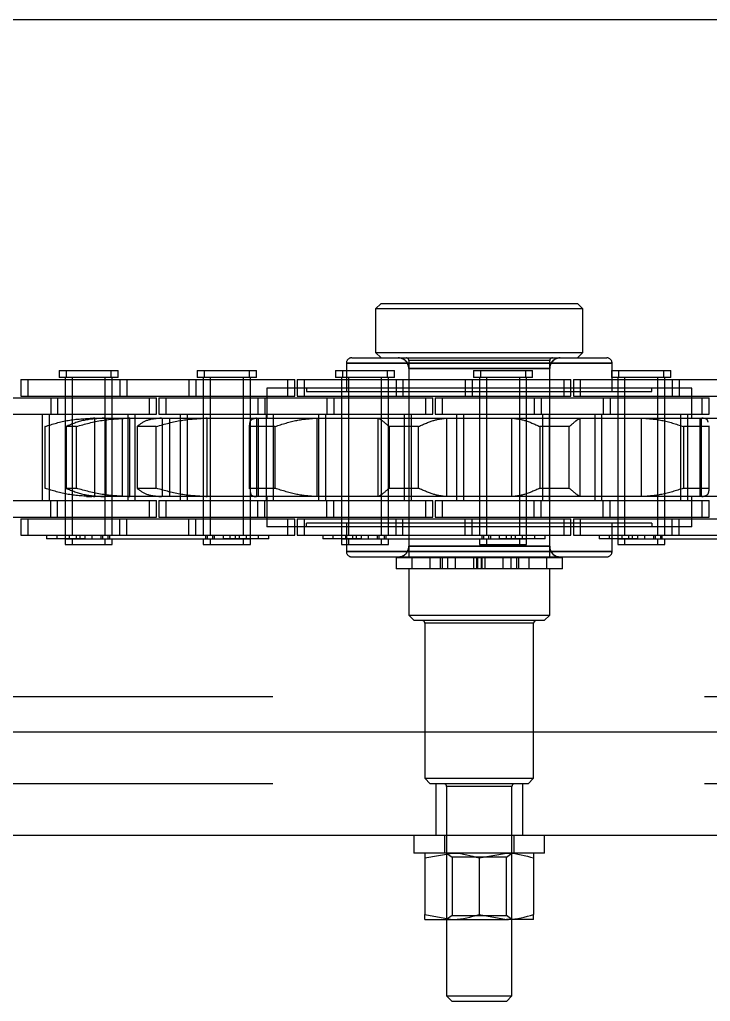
# Model space of a CAD drawing. Header units: metres. Extents: x 0 to 21025, y 0 to 14850.
# Drawn here: x 5274.1 to 5337.6, y 9031.4 to 9121.6 of the extents above; entities that cross this region are included whole.
import ezdxf

# ---------------------------------------------------------------- set-up
doc = ezdxf.new("R2010")
doc.units = ezdxf.units.M
doc.header["$LTSCALE"] = 25
doc.linetypes.add('HIDDEN2', pattern=[4.7625, 3.175, -1.5875])
doc.layers.add('SL4', color=4, linetype='Continuous')
doc.layers.add('ST1', color=7, linetype='HIDDEN2')

msp = doc.modelspace()

# ---------------------------------------------------------------- linework, layer by layer
at = {"layer": 'SL4'}
for p, q in [((4210.539, 9121.619), (5535.514, 9121.619)), ((4210.539, 9056.144), (5535.514, 9056.144)), ((5535.514, 9046.619), (4210.539, 9046.619)), ((5310.357, 9046.619), (5310.357, 9045.019)), ((5322.357, 9045.019), (5322.357, 9046.619)), ((5322.357, 9045.019), (5310.357, 9045.019)), ((5311.357, 9044.572), (5313.857, 9045.019)), ((5311.357, 9044.572), (5311.357, 9039.365)), ((5316.357, 9044.572), (5318.857, 9045.019)), ((5316.357, 9044.572), (5316.357, 9039.365)), ((5321.357, 9044.572), (5321.357, 9039.365)), ((5311.357, 9039.365), (5313.857, 9038.919)), ((5311.357, 9038.919), (5313.857, 9038.919)), ((5313.357, 9038.919), (5313.357, 9031.884)), ((5313.857, 9038.919), (5318.857, 9038.919)), ((5316.357, 9039.365), (5318.857, 9038.919)), ((5321.357, 9038.919), (5318.857, 9038.919)), ((5319.357, 9031.884), (5319.357, 9038.919)), ((5313.357, 9031.884), (5313.857, 9031.384)), ((5313.357, 9031.884), (5319.357, 9031.884)), ((5318.857, 9031.384), (5319.357, 9031.884)), ((5318.857, 9031.384), (5313.857, 9031.384))]:
    msp.add_line(p, q, dxfattribs=at)
for points, knots in [([(5311.357, 9045.019), (5311.357, 9045.012), (5311.357, 9044.987), (5311.357, 9044.747), (5311.357, 9044.572)], [0, 0, 0, 0, 0.268634, 1, 1, 1, 1]), ([(5313.857, 9045.019), (5313.916, 9045.018), (5314.76, 9045.012), (5315.587, 9044.784), (5316.357, 9044.572)], [0, 0, 0, 0, 0.070201, 1, 1, 1, 1]), ([(5318.857, 9045.019), (5318.916, 9045.018), (5319.76, 9045.012), (5320.587, 9044.784), (5321.357, 9044.572)], [0, 0, 0, 0, 0.0702006, 1, 1, 1, 1]), ([(5321.357, 9045.019), (5321.357, 9045.012), (5321.357, 9044.987), (5321.357, 9044.747), (5321.357, 9044.572)], [0, 0, 0, 0, 0.2686336, 1, 1, 1, 1]), ([(5311.357, 9038.919), (5311.357, 9038.925), (5311.357, 9038.95), (5311.357, 9039.19), (5311.357, 9039.365)], [0, 0, 0, 0, 0.2686336, 1, 1, 1, 1]), ([(5313.857, 9038.919), (5313.916, 9038.919), (5314.76, 9038.925), (5315.587, 9039.153), (5316.357, 9039.365)], [0, 0, 0, 0, 0.070201, 1, 1, 1, 1]), ([(5318.857, 9038.919), (5318.916, 9038.919), (5319.76, 9038.925), (5320.587, 9039.153), (5321.357, 9039.365)], [0, 0, 0, 0, 0.070201, 1, 1, 1, 1]), ([(5321.357, 9038.919), (5321.357, 9038.925), (5321.357, 9038.95), (5321.357, 9039.19), (5321.357, 9039.365)], [0, 0, 0, 0, 0.268634, 1, 1, 1, 1])]:
    msp.add_open_spline(points, degree=3, knots=knots, dxfattribs=at)
at = {"layer": 'ST1'}
for p, q in [((5307.332, 9095.529), (5306.832, 9095.029)), ((5325.882, 9095.029), (5306.832, 9095.029)), ((5306.832, 9095.029), (5306.832, 9091.029)), ((5307.332, 9095.529), (5325.382, 9095.529)), ((5325.882, 9095.029), (5325.382, 9095.529)), ((5325.882, 9091.029), (5325.882, 9095.029)), ((5304.63, 9090.529), (5328.083, 9090.529)), ((5306.832, 9091.029), (5325.882, 9091.029)), ((5306.832, 9091.029), (5307.332, 9090.529)), ((5322.832, 9090.279), (5309.882, 9090.279)), ((5309.882, 9090.279), (5309.882, 9072.239)), ((5322.832, 9072.239), (5322.832, 9090.279)), ((5325.382, 9090.529), (5325.882, 9091.029)), ((5277.73, 9089.384), (5282.527, 9089.384)), ((5277.73, 9089.384), (5277.73, 9088.725)), ((5278.369, 9089.384), (5278.369, 9088.725)), ((5282.527, 9089.384), (5283.166, 9089.384)), ((5282.527, 9088.725), (5282.527, 9089.384)), ((5283.166, 9088.725), (5283.166, 9089.384)), ((5290.43, 9089.384), (5295.227, 9089.384)), ((5290.43, 9089.384), (5290.43, 9088.725)), ((5291.069, 9089.384), (5291.069, 9088.725)), ((5295.227, 9089.384), (5295.866, 9089.384)), ((5295.227, 9088.725), (5295.227, 9089.384)), ((5295.866, 9088.725), (5295.866, 9089.384)), ((5303.13, 9089.384), (5307.927, 9089.384)), ((5303.13, 9089.384), (5303.13, 9088.725)), ((5303.769, 9089.384), (5303.769, 9088.725)), ((5304.142, 9090.04), (5304.142, 9087.44)), ((5304.142, 9090.04), (5328.572, 9090.04)), ((5328.572, 9090.04), (5304.142, 9090.04)), ((5307.927, 9089.384), (5308.566, 9089.384)), ((5307.927, 9088.725), (5307.927, 9089.384)), ((5308.566, 9088.725), (5308.566, 9089.384)), ((5309.882, 9089.551), (5309.882, 9073.216)), ((5322.807, 9089.551), (5309.906, 9089.551)), ((5309.906, 9073.216), (5309.906, 9089.551)), ((5309.906, 9089.551), (5322.807, 9089.551)), ((5315.83, 9089.384), (5320.627, 9089.384)), ((5315.83, 9089.384), (5315.83, 9088.725)), ((5316.469, 9089.384), (5316.469, 9088.725)), ((5320.627, 9089.384), (5321.266, 9089.384)), ((5320.627, 9088.725), (5320.627, 9089.384)), ((5321.266, 9088.725), (5321.266, 9089.384)), ((5322.807, 9089.551), (5322.807, 9073.216)), ((5322.832, 9073.216), (5322.832, 9089.551)), ((5328.53, 9089.384), (5333.327, 9089.384)), ((5328.53, 9089.384), (5328.53, 9088.725)), ((5328.572, 9087.44), (5328.572, 9090.04)), ((5329.169, 9089.384), (5329.169, 9088.725)), ((5333.327, 9089.384), (5333.966, 9089.384)), ((5333.327, 9088.725), (5333.327, 9089.384)), ((5333.966, 9088.725), (5333.966, 9089.384)), ((5274.209, 9088.541), (5283.304, 9088.541)), ((5274.209, 9088.541), (5274.209, 9087.021)), ((5274.848, 9088.541), (5274.848, 9087.021)), ((5282.527, 9088.725), (5277.73, 9088.725)), ((5278.284, 9088.725), (5278.284, 9074.227)), ((5278.284, 9088.541), (5278.284, 9087.021)), ((5278.923, 9088.725), (5278.923, 9074.227)), ((5278.923, 9088.541), (5278.923, 9087.021)), ((5281.974, 9074.227), (5281.974, 9088.725)), ((5281.974, 9087.021), (5281.974, 9088.541)), ((5283.166, 9088.725), (5282.527, 9088.725)), ((5282.613, 9074.227), (5282.613, 9088.725)), ((5282.613, 9087.021), (5282.613, 9088.541)), ((5283.304, 9088.541), (5283.304, 9087.021)), ((5283.304, 9088.541), (5289.654, 9088.541)), ((5283.943, 9088.541), (5283.943, 9087.021)), ((5289.654, 9088.541), (5289.654, 9087.021)), ((5289.654, 9088.541), (5298.749, 9088.541)), ((5290.293, 9088.541), (5290.293, 9087.021)), ((5295.227, 9088.725), (5290.43, 9088.725)), ((5290.984, 9088.725), (5290.984, 9074.227)), ((5290.984, 9088.541), (5290.984, 9087.021)), ((5291.623, 9088.725), (5291.623, 9074.227)), ((5291.623, 9088.541), (5291.623, 9087.021)), ((5294.674, 9074.227), (5294.674, 9088.725)), ((5294.674, 9087.021), (5294.674, 9088.541)), ((5295.866, 9088.725), (5295.227, 9088.725)), ((5295.313, 9074.227), (5295.313, 9088.725)), ((5295.313, 9087.021), (5295.313, 9088.541)), ((5298.749, 9088.541), (5299.388, 9088.541)), ((5298.749, 9087.021), (5298.749, 9088.541)), ((5299.388, 9087.021), (5299.388, 9088.541)), ((5299.609, 9088.541), (5308.704, 9088.541)), ((5299.609, 9088.541), (5299.609, 9087.021)), ((5300.248, 9088.541), (5300.248, 9087.021)), ((5307.927, 9088.725), (5303.13, 9088.725)), ((5303.684, 9088.725), (5303.684, 9074.227)), ((5303.684, 9088.541), (5303.684, 9087.021)), ((5304.323, 9088.725), (5304.323, 9074.227)), ((5304.323, 9088.541), (5304.323, 9087.021)), ((5307.374, 9074.227), (5307.374, 9088.725)), ((5307.374, 9087.021), (5307.374, 9088.541)), ((5308.566, 9088.725), (5307.927, 9088.725)), ((5308.013, 9074.227), (5308.013, 9088.725)), ((5308.013, 9087.021), (5308.013, 9088.541)), ((5308.704, 9088.541), (5308.704, 9087.021)), ((5308.704, 9088.541), (5315.054, 9088.541)), ((5309.343, 9088.541), (5309.343, 9087.021)), ((5315.054, 9088.541), (5315.054, 9087.021)), ((5315.054, 9088.541), (5324.149, 9088.541)), ((5315.693, 9088.541), (5315.693, 9087.021)), ((5320.627, 9088.725), (5315.83, 9088.725)), ((5316.384, 9088.725), (5316.384, 9074.227)), ((5316.384, 9088.541), (5316.384, 9087.021)), ((5317.023, 9088.725), (5317.023, 9074.227)), ((5317.023, 9088.541), (5317.023, 9087.021)), ((5320.074, 9074.227), (5320.074, 9088.725)), ((5320.074, 9087.021), (5320.074, 9088.541)), ((5321.266, 9088.725), (5320.627, 9088.725)), ((5320.713, 9074.227), (5320.713, 9088.725)), ((5320.713, 9087.021), (5320.713, 9088.541)), ((5324.149, 9088.541), (5324.788, 9088.541)), ((5324.149, 9087.021), (5324.149, 9088.541)), ((5324.788, 9087.021), (5324.788, 9088.541)), ((5325.009, 9088.541), (5334.104, 9088.541)), ((5325.009, 9088.541), (5325.009, 9087.021)), ((5325.648, 9088.541), (5325.648, 9087.021)), ((5333.327, 9088.725), (5328.53, 9088.725)), ((5329.084, 9088.725), (5329.084, 9074.227)), ((5329.084, 9088.541), (5329.084, 9087.021)), ((5329.723, 9088.725), (5329.723, 9074.227)), ((5329.723, 9088.541), (5329.723, 9087.021)), ((5332.774, 9074.227), (5332.774, 9088.725)), ((5332.774, 9087.021), (5332.774, 9088.541)), ((5333.966, 9088.725), (5333.327, 9088.725)), ((5333.413, 9074.227), (5333.413, 9088.725)), ((5333.413, 9087.021), (5333.413, 9088.541)), ((5334.104, 9088.541), (5334.104, 9087.021)), ((5334.104, 9088.541), (5340.454, 9088.541)), ((5334.743, 9088.541), (5334.743, 9087.021)), ((5335.901, 9087.759), (5296.813, 9087.759)), ((5296.813, 9087.759), (5296.813, 9084.989)), ((5300.477, 9087.759), (5300.477, 9087.44)), ((5332.236, 9087.44), (5332.236, 9087.759)), ((5335.901, 9084.989), (5335.901, 9087.759)), ((5270.604, 9086.869), (5276.954, 9086.869)), ((5274.209, 9087.021), (5283.304, 9087.021)), ((5276.954, 9086.869), (5276.954, 9085.349)), ((5276.954, 9086.869), (5286.049, 9086.869)), ((5277.593, 9086.869), (5277.593, 9085.349)), ((5278.284, 9086.869), (5278.284, 9085.349)), ((5278.923, 9086.869), (5278.923, 9085.349)), ((5281.974, 9085.349), (5281.974, 9086.869)), ((5282.613, 9085.349), (5282.613, 9086.869)), ((5283.304, 9087.021), (5289.654, 9087.021)), ((5286.049, 9086.869), (5286.688, 9086.869)), ((5286.049, 9085.349), (5286.049, 9086.869)), ((5286.688, 9085.349), (5286.688, 9086.869)), ((5286.909, 9086.869), (5296.004, 9086.869)), ((5286.909, 9086.869), (5286.909, 9085.349)), ((5287.548, 9086.869), (5287.548, 9085.349)), ((5289.654, 9087.021), (5298.749, 9087.021)), ((5290.984, 9086.869), (5290.984, 9085.349)), ((5291.623, 9086.869), (5291.623, 9085.349)), ((5294.674, 9085.349), (5294.674, 9086.869)), ((5295.313, 9085.349), (5295.313, 9086.869)), ((5296.004, 9086.869), (5296.004, 9085.349)), ((5296.004, 9086.869), (5302.354, 9086.869)), ((5296.643, 9086.869), (5296.643, 9085.349)), ((5298.749, 9087.021), (5299.388, 9087.021)), ((5299.609, 9087.021), (5308.704, 9087.021)), ((5300.477, 9087.44), (5332.236, 9087.44)), ((5302.354, 9086.869), (5302.354, 9085.349)), ((5302.354, 9086.869), (5311.449, 9086.869)), ((5302.993, 9086.869), (5302.993, 9085.349)), ((5303.684, 9086.869), (5303.684, 9085.349)), ((5304.323, 9086.869), (5304.323, 9085.349)), ((5307.374, 9085.349), (5307.374, 9086.869)), ((5308.013, 9085.349), (5308.013, 9086.869)), ((5308.704, 9087.021), (5315.054, 9087.021)), ((5311.449, 9086.869), (5312.088, 9086.869)), ((5311.449, 9085.349), (5311.449, 9086.869)), ((5312.088, 9085.349), (5312.088, 9086.869)), ((5312.309, 9086.869), (5321.404, 9086.869)), ((5312.309, 9086.869), (5312.309, 9085.349)), ((5312.948, 9086.869), (5312.948, 9085.349)), ((5315.054, 9087.021), (5324.149, 9087.021)), ((5316.384, 9086.869), (5316.384, 9085.349)), ((5317.023, 9086.869), (5317.023, 9085.349)), ((5320.074, 9085.349), (5320.074, 9086.869)), ((5320.713, 9085.349), (5320.713, 9086.869)), ((5321.404, 9086.869), (5321.404, 9085.349)), ((5321.404, 9086.869), (5327.754, 9086.869)), ((5322.043, 9086.869), (5322.043, 9085.349)), ((5324.149, 9087.021), (5324.788, 9087.021)), ((5325.009, 9087.021), (5334.104, 9087.021)), ((5327.754, 9086.869), (5327.754, 9085.349)), ((5327.754, 9086.869), (5336.849, 9086.869)), ((5328.393, 9086.869), (5328.393, 9085.349)), ((5329.084, 9086.869), (5329.084, 9085.349)), ((5329.723, 9086.869), (5329.723, 9085.349)), ((5332.774, 9085.349), (5332.774, 9086.869)), ((5333.413, 9085.349), (5333.413, 9086.869)), ((5334.104, 9087.021), (5340.454, 9087.021)), ((5336.849, 9086.869), (5337.488, 9086.869)), ((5336.849, 9085.349), (5336.849, 9086.869)), ((5337.488, 9085.349), (5337.488, 9086.869)), ((5270.604, 9085.349), (5276.954, 9085.349)), ((5276.169, 9085.349), (5276.169, 9077.419)), ((5276.808, 9085.349), (5276.808, 9077.419)), ((5276.954, 9085.349), (5286.049, 9085.349)), ((5278.284, 9085.349), (5278.284, 9077.419)), ((5278.923, 9085.349), (5278.923, 9077.419)), ((5280.749, 9084.989), (5280.89, 9084.989)), ((5280.89, 9084.989), (5281.016, 9084.989)), ((5281.016, 9084.989), (5280.89, 9084.989)), ((5281.016, 9077.779), (5281.016, 9084.989)), ((5281.016, 9084.989), (5281.947, 9084.989)), ((5281.947, 9084.989), (5284.111, 9084.989)), ((5281.974, 9077.419), (5281.974, 9085.349)), ((5282.056, 9077.779), (5282.056, 9084.989)), ((5282.613, 9077.419), (5282.613, 9085.349)), ((5283.554, 9077.779), (5283.554, 9084.989)), ((5284.089, 9077.419), (5284.089, 9085.349)), ((5284.111, 9084.989), (5284.24, 9084.989)), ((5284.24, 9084.989), (5284.111, 9084.989)), ((5284.24, 9077.779), (5284.24, 9084.989)), ((5284.24, 9084.989), (5287.153, 9084.989)), ((5284.728, 9077.419), (5284.728, 9085.349)), ((5286.049, 9085.349), (5286.688, 9085.349)), ((5286.909, 9085.349), (5296.004, 9085.349)), ((5287.153, 9084.989), (5291.222, 9084.989)), ((5287.232, 9077.779), (5287.232, 9084.989)), ((5287.901, 9077.779), (5287.901, 9084.989)), ((5288.869, 9085.349), (5288.869, 9077.419)), ((5289.508, 9085.349), (5289.508, 9077.419)), ((5290.984, 9085.349), (5290.984, 9077.419)), ((5291.222, 9084.989), (5291.337, 9084.989)), ((5291.337, 9084.989), (5291.222, 9084.989)), ((5291.337, 9077.779), (5291.337, 9084.989)), ((5291.337, 9084.989), (5295.883, 9084.989)), ((5291.623, 9085.349), (5291.623, 9077.419)), ((5294.674, 9077.419), (5294.674, 9085.349)), ((5295.313, 9077.419), (5295.313, 9085.349)), ((5295.883, 9084.989), (5301.364, 9084.989)), ((5295.921, 9077.779), (5295.921, 9084.989)), ((5296.004, 9085.349), (5302.354, 9085.349)), ((5296.071, 9077.779), (5296.071, 9084.989)), ((5296.789, 9077.419), (5296.789, 9085.349)), ((5297.428, 9077.419), (5297.428, 9085.349)), ((5301.364, 9084.989), (5301.452, 9084.989)), ((5301.452, 9077.779), (5301.452, 9084.989)), ((5301.452, 9084.989), (5307.075, 9084.989)), ((5301.569, 9085.349), (5301.569, 9077.419)), ((5302.208, 9085.349), (5302.208, 9077.419)), ((5302.354, 9085.349), (5311.449, 9085.349)), ((5303.684, 9085.349), (5303.684, 9077.419)), ((5304.323, 9085.349), (5304.323, 9077.419)), ((5307.075, 9077.779), (5307.075, 9084.989)), ((5307.075, 9084.989), (5307.081, 9084.989)), ((5307.081, 9084.989), (5313.315, 9084.989)), ((5307.374, 9077.419), (5307.374, 9085.349)), ((5308.013, 9077.419), (5308.013, 9085.349)), ((5309.489, 9077.419), (5309.489, 9085.349)), ((5310.128, 9077.419), (5310.128, 9085.349)), ((5311.449, 9085.349), (5312.088, 9085.349)), ((5312.309, 9085.349), (5321.404, 9085.349)), ((5313.315, 9084.989), (5313.365, 9084.989)), ((5313.365, 9077.779), (5313.365, 9084.989)), ((5313.365, 9084.989), (5319.348, 9084.989)), ((5314.269, 9085.349), (5314.269, 9077.419)), ((5314.908, 9085.349), (5314.908, 9077.419)), ((5316.384, 9085.349), (5316.384, 9077.419)), ((5317.023, 9085.349), (5317.023, 9077.419)), ((5319.348, 9077.779), (5319.348, 9084.989)), ((5319.348, 9084.989), (5319.399, 9084.989)), ((5319.399, 9084.989), (5325.632, 9084.989)), ((5320.074, 9077.419), (5320.074, 9085.349)), ((5320.713, 9077.419), (5320.713, 9085.349)), ((5321.404, 9085.349), (5327.754, 9085.349)), ((5322.189, 9077.419), (5322.189, 9085.349)), ((5322.828, 9077.419), (5322.828, 9085.349)), ((5325.632, 9084.989), (5325.638, 9084.989)), ((5325.638, 9077.779), (5325.638, 9084.989)), ((5325.638, 9084.989), (5331.261, 9084.989)), ((5326.969, 9085.349), (5326.969, 9077.419)), ((5327.608, 9085.349), (5327.608, 9077.419)), ((5327.754, 9085.349), (5336.849, 9085.349)), ((5329.084, 9085.349), (5329.084, 9077.419)), ((5329.723, 9085.349), (5329.723, 9077.419)), ((5331.261, 9077.779), (5331.261, 9084.989)), ((5331.261, 9084.989), (5331.349, 9084.989)), ((5331.349, 9084.989), (5336.831, 9084.989)), ((5332.774, 9077.419), (5332.774, 9085.349)), ((5333.413, 9077.419), (5333.413, 9085.349)), ((5334.889, 9077.419), (5334.889, 9085.349)), ((5335.528, 9077.419), (5335.528, 9085.349)), ((5336.642, 9084.989), (5336.642, 9077.779)), ((5336.792, 9077.779), (5336.792, 9084.989)), ((5336.831, 9084.989), (5341.376, 9084.989)), ((5336.849, 9085.349), (5337.488, 9085.349)), ((5276.44, 9084.227), (5276.417, 9084.227)), ((5276.417, 9084.227), (5276.417, 9078.541)), ((5276.44, 9078.541), (5276.44, 9084.227)), ((5279.317, 9084.227), (5278.378, 9084.227)), ((5278.378, 9084.227), (5278.378, 9078.541)), ((5279.317, 9078.541), (5279.317, 9084.227)), ((5286.661, 9084.227), (5284.897, 9084.227)), ((5284.897, 9084.227), (5284.897, 9078.541)), ((5286.661, 9078.541), (5286.661, 9084.227)), ((5295.209, 9084.284), (5295.209, 9078.483)), ((5297.586, 9084.227), (5295.211, 9084.227)), ((5295.211, 9084.227), (5295.211, 9078.541)), ((5297.586, 9078.541), (5297.586, 9084.227)), ((5310.776, 9084.227), (5308.075, 9084.227)), ((5308.075, 9084.227), (5308.075, 9078.541)), ((5310.776, 9078.541), (5310.776, 9084.227)), ((5321.937, 9084.227), (5321.937, 9078.541)), ((5324.639, 9084.227), (5321.937, 9084.227)), ((5324.639, 9078.541), (5324.639, 9084.227)), ((5335.127, 9084.227), (5335.127, 9078.541)), ((5337.503, 9084.227), (5335.127, 9084.227)), ((5337.503, 9084.227), (5337.488, 9084.284)), ((5337.503, 9078.541), (5337.503, 9084.227)), ((5337.505, 9078.483), (5337.505, 9084.284)), ((5276.417, 9078.541), (5276.44, 9078.541)), ((5278.378, 9078.541), (5279.317, 9078.541)), ((5280.253, 9077.788), (5280.749, 9077.779)), ((5280.89, 9077.779), (5280.749, 9077.779)), ((5281.016, 9077.779), (5280.89, 9077.779)), ((5280.89, 9077.779), (5281.016, 9077.779)), ((5281.947, 9077.779), (5281.016, 9077.779)), ((5284.111, 9077.779), (5281.947, 9077.779)), ((5284.24, 9077.779), (5284.111, 9077.779)), ((5284.111, 9077.779), (5284.24, 9077.779)), ((5287.153, 9077.779), (5284.24, 9077.779)), ((5284.897, 9078.541), (5286.661, 9078.541)), ((5291.222, 9077.779), (5287.153, 9077.779)), ((5291.337, 9077.779), (5291.222, 9077.779)), ((5291.222, 9077.779), (5291.337, 9077.779)), ((5295.883, 9077.779), (5291.337, 9077.779)), ((5295.211, 9078.541), (5297.586, 9078.541)), ((5295.211, 9078.541), (5295.226, 9078.483)), ((5301.364, 9077.779), (5295.883, 9077.779)), ((5296.813, 9077.779), (5296.813, 9075.009)), ((5301.452, 9077.779), (5301.364, 9077.779)), ((5307.075, 9077.779), (5301.452, 9077.779)), ((5307.081, 9077.779), (5307.075, 9077.779)), ((5313.315, 9077.779), (5307.081, 9077.779)), ((5308.075, 9078.541), (5310.776, 9078.541)), ((5313.365, 9077.779), (5313.315, 9077.779)), ((5319.348, 9077.779), (5313.365, 9077.779)), ((5319.399, 9077.779), (5319.348, 9077.779)), ((5325.632, 9077.779), (5319.399, 9077.779)), ((5321.937, 9078.541), (5324.639, 9078.541)), ((5325.638, 9077.779), (5325.632, 9077.779)), ((5331.261, 9077.779), (5325.638, 9077.779)), ((5331.349, 9077.779), (5331.261, 9077.779)), ((5336.831, 9077.779), (5331.349, 9077.779)), ((5335.127, 9078.541), (5337.503, 9078.541)), ((5335.901, 9075.009), (5335.901, 9077.779)), ((5341.376, 9077.779), (5336.831, 9077.779)), ((5270.604, 9077.419), (5276.954, 9077.419)), ((5276.954, 9075.899), (5276.954, 9077.419)), ((5276.954, 9077.419), (5286.049, 9077.419)), ((5277.593, 9075.899), (5277.593, 9077.419)), ((5278.284, 9077.419), (5278.284, 9075.899)), ((5278.923, 9077.419), (5278.923, 9075.899)), ((5281.974, 9075.899), (5281.974, 9077.419)), ((5282.613, 9075.899), (5282.613, 9077.419)), ((5286.049, 9077.419), (5286.688, 9077.419)), ((5286.049, 9075.899), (5286.049, 9077.419)), ((5286.688, 9075.899), (5286.688, 9077.419)), ((5286.909, 9077.419), (5296.004, 9077.419)), ((5286.909, 9077.419), (5286.909, 9075.899)), ((5287.548, 9077.419), (5287.548, 9075.899)), ((5290.984, 9077.419), (5290.984, 9075.899)), ((5291.623, 9077.419), (5291.623, 9075.899)), ((5294.674, 9075.899), (5294.674, 9077.419)), ((5295.313, 9075.899), (5295.313, 9077.419)), ((5296.004, 9075.899), (5296.004, 9077.419)), ((5296.004, 9077.419), (5302.354, 9077.419)), ((5296.643, 9075.899), (5296.643, 9077.419)), ((5302.354, 9075.899), (5302.354, 9077.419)), ((5302.354, 9077.419), (5311.449, 9077.419)), ((5302.993, 9075.899), (5302.993, 9077.419)), ((5303.684, 9077.419), (5303.684, 9075.899)), ((5304.323, 9077.419), (5304.323, 9075.899)), ((5307.374, 9075.899), (5307.374, 9077.419)), ((5308.013, 9075.899), (5308.013, 9077.419)), ((5311.449, 9077.419), (5312.088, 9077.419)), ((5311.449, 9075.899), (5311.449, 9077.419)), ((5312.088, 9075.899), (5312.088, 9077.419)), ((5312.309, 9077.419), (5321.404, 9077.419)), ((5312.309, 9077.419), (5312.309, 9075.899)), ((5312.948, 9077.419), (5312.948, 9075.899)), ((5316.384, 9077.419), (5316.384, 9075.899)), ((5317.023, 9077.419), (5317.023, 9075.899)), ((5320.074, 9075.899), (5320.074, 9077.419)), ((5320.713, 9075.899), (5320.713, 9077.419)), ((5321.404, 9075.899), (5321.404, 9077.419)), ((5321.404, 9077.419), (5327.754, 9077.419)), ((5322.043, 9075.899), (5322.043, 9077.419)), ((5327.754, 9075.899), (5327.754, 9077.419)), ((5327.754, 9077.419), (5336.849, 9077.419)), ((5328.393, 9075.899), (5328.393, 9077.419)), ((5329.084, 9077.419), (5329.084, 9075.899)), ((5329.723, 9077.419), (5329.723, 9075.899)), ((5332.774, 9075.899), (5332.774, 9077.419)), ((5333.413, 9075.899), (5333.413, 9077.419)), ((5336.849, 9077.419), (5337.488, 9077.419)), ((5336.849, 9075.899), (5336.849, 9077.419)), ((5337.488, 9075.899), (5337.488, 9077.419)), ((5270.604, 9075.899), (5276.954, 9075.899)), ((5276.954, 9075.899), (5286.049, 9075.899)), ((5286.049, 9075.899), (5286.688, 9075.899)), ((5286.909, 9075.899), (5296.004, 9075.899)), ((5296.004, 9075.899), (5302.354, 9075.899)), ((5302.354, 9075.899), (5311.449, 9075.899)), ((5311.449, 9075.899), (5312.088, 9075.899)), ((5312.309, 9075.899), (5321.404, 9075.899)), ((5321.404, 9075.899), (5327.754, 9075.899)), ((5327.754, 9075.899), (5336.849, 9075.899)), ((5336.849, 9075.899), (5337.488, 9075.899)), ((5274.209, 9075.747), (5283.304, 9075.747)), ((5274.209, 9075.747), (5274.209, 9074.227)), ((5274.848, 9075.747), (5274.848, 9074.227)), ((5278.284, 9075.747), (5278.284, 9073.894)), ((5278.923, 9075.747), (5278.923, 9074.227)), ((5281.974, 9074.227), (5281.974, 9075.747)), ((5282.613, 9074.227), (5282.613, 9075.747)), ((5283.304, 9074.227), (5283.304, 9075.747)), ((5283.304, 9075.747), (5289.654, 9075.747)), ((5283.943, 9074.227), (5283.943, 9075.747)), ((5289.654, 9074.227), (5289.654, 9075.747)), ((5289.654, 9075.747), (5298.749, 9075.747)), ((5290.293, 9074.227), (5290.293, 9075.747)), ((5290.984, 9075.747), (5290.984, 9074.227)), ((5291.623, 9075.747), (5291.623, 9074.227)), ((5294.674, 9074.227), (5294.674, 9075.747)), ((5295.313, 9073.894), (5295.313, 9075.747)), ((5335.901, 9075.009), (5296.813, 9075.009)), ((5298.749, 9075.747), (5299.388, 9075.747)), ((5298.749, 9074.227), (5298.749, 9075.747)), ((5299.388, 9074.227), (5299.388, 9075.747)), ((5299.609, 9075.747), (5308.704, 9075.747)), ((5299.609, 9075.747), (5299.609, 9074.227)), ((5300.248, 9075.747), (5300.248, 9074.227)), ((5332.236, 9075.327), (5300.477, 9075.327)), ((5300.477, 9075.009), (5300.477, 9075.327)), ((5303.684, 9075.747), (5303.684, 9073.894)), ((5304.142, 9075.327), (5304.142, 9072.727)), ((5304.323, 9075.747), (5304.323, 9074.227)), ((5307.374, 9074.227), (5307.374, 9075.747)), ((5308.013, 9074.227), (5308.013, 9075.747)), ((5308.704, 9074.227), (5308.704, 9075.747)), ((5308.704, 9075.747), (5315.054, 9075.747)), ((5309.343, 9074.227), (5309.343, 9075.747)), ((5315.054, 9074.227), (5315.054, 9075.747)), ((5315.054, 9075.747), (5324.149, 9075.747)), ((5315.693, 9074.227), (5315.693, 9075.747)), ((5316.384, 9075.747), (5316.384, 9074.227)), ((5317.023, 9075.747), (5317.023, 9074.227)), ((5320.074, 9074.227), (5320.074, 9075.747)), ((5320.713, 9073.894), (5320.713, 9075.747)), ((5324.149, 9075.747), (5324.788, 9075.747)), ((5324.149, 9074.227), (5324.149, 9075.747)), ((5324.788, 9074.227), (5324.788, 9075.747)), ((5325.009, 9075.747), (5334.104, 9075.747)), ((5325.009, 9075.747), (5325.009, 9074.227)), ((5325.648, 9075.747), (5325.648, 9074.227)), ((5328.572, 9072.727), (5328.572, 9075.327)), ((5329.084, 9075.747), (5329.084, 9073.894)), ((5329.723, 9075.747), (5329.723, 9074.227)), ((5332.236, 9075.327), (5332.236, 9075.009)), ((5332.774, 9074.227), (5332.774, 9075.747)), ((5333.413, 9074.227), (5333.413, 9075.747)), ((5334.104, 9074.227), (5334.104, 9075.747)), ((5334.104, 9075.747), (5340.454, 9075.747)), ((5334.743, 9074.227), (5334.743, 9075.747)), ((5274.209, 9074.227), (5283.304, 9074.227)), ((5276.577, 9074.227), (5276.577, 9073.894)), ((5277.537, 9073.894), (5277.537, 9074.227)), ((5278.653, 9074.227), (5278.653, 9073.858)), ((5279.292, 9074.227), (5279.292, 9073.858)), ((5279.661, 9073.894), (5279.661, 9074.227)), ((5280.129, 9073.894), (5280.129, 9074.227)), ((5280.768, 9073.894), (5280.768, 9074.227)), ((5281.605, 9073.858), (5281.605, 9074.227)), ((5281.748, 9073.894), (5281.748, 9074.227)), ((5282.244, 9073.858), (5282.244, 9074.227)), ((5282.387, 9073.894), (5282.387, 9074.227)), ((5283.304, 9074.227), (5289.654, 9074.227)), ((5289.654, 9074.227), (5298.749, 9074.227)), ((5291.21, 9073.894), (5291.21, 9074.227)), ((5291.353, 9074.227), (5291.353, 9073.858)), ((5291.849, 9073.894), (5291.849, 9074.227)), ((5291.992, 9074.227), (5291.992, 9073.858)), ((5292.829, 9073.894), (5292.829, 9074.227)), ((5293.468, 9073.894), (5293.468, 9074.227)), ((5293.936, 9073.894), (5293.936, 9074.227)), ((5294.305, 9073.858), (5294.305, 9074.227)), ((5294.944, 9073.858), (5294.944, 9074.227)), ((5296.059, 9073.894), (5296.059, 9074.227)), ((5297.02, 9073.894), (5297.02, 9074.227)), ((5298.749, 9074.227), (5299.388, 9074.227)), ((5299.609, 9074.227), (5308.704, 9074.227)), ((5301.977, 9074.227), (5301.977, 9073.894)), ((5302.937, 9073.894), (5302.937, 9074.227)), ((5304.053, 9074.227), (5304.053, 9073.858)), ((5304.692, 9074.227), (5304.692, 9073.858)), ((5305.061, 9073.894), (5305.061, 9074.227)), ((5305.529, 9073.894), (5305.529, 9074.227)), ((5306.168, 9073.894), (5306.168, 9074.227)), ((5307.005, 9073.858), (5307.005, 9074.227)), ((5307.148, 9073.894), (5307.148, 9074.227)), ((5307.644, 9073.858), (5307.644, 9074.227)), ((5307.787, 9073.894), (5307.787, 9074.227)), ((5308.704, 9074.227), (5315.054, 9074.227)), ((5315.054, 9074.227), (5324.149, 9074.227)), ((5316.61, 9073.894), (5316.61, 9074.227)), ((5316.753, 9074.227), (5316.753, 9073.858)), ((5317.249, 9073.894), (5317.249, 9074.227)), ((5317.392, 9074.227), (5317.392, 9073.858)), ((5318.229, 9073.894), (5318.229, 9074.227)), ((5318.868, 9073.894), (5318.868, 9074.227)), ((5319.336, 9073.894), (5319.336, 9074.227)), ((5319.705, 9073.858), (5319.705, 9074.227)), ((5320.344, 9073.858), (5320.344, 9074.227)), ((5321.459, 9073.894), (5321.459, 9074.227)), ((5322.42, 9073.894), (5322.42, 9074.227)), ((5324.149, 9074.227), (5324.788, 9074.227)), ((5325.009, 9074.227), (5334.104, 9074.227)), ((5327.377, 9074.227), (5327.377, 9073.894)), ((5328.337, 9073.894), (5328.337, 9074.227)), ((5329.453, 9074.227), (5329.453, 9073.858)), ((5330.092, 9074.227), (5330.092, 9073.858)), ((5330.461, 9073.894), (5330.461, 9074.227)), ((5330.929, 9073.894), (5330.929, 9074.227)), ((5331.568, 9073.894), (5331.568, 9074.227)), ((5332.405, 9073.858), (5332.405, 9074.227)), ((5332.548, 9073.894), (5332.548, 9074.227)), ((5333.044, 9073.858), (5333.044, 9074.227)), ((5333.187, 9073.894), (5333.187, 9074.227)), ((5334.104, 9074.227), (5340.454, 9074.227)), ((5280.129, 9073.894), (5276.577, 9073.894)), ((5281.974, 9073.858), (5278.284, 9073.858)), ((5278.284, 9073.858), (5278.284, 9073.384)), ((5278.284, 9073.384), (5281.974, 9073.384)), ((5278.923, 9073.858), (5278.923, 9073.384)), ((5280.129, 9073.894), (5292.829, 9073.894)), ((5282.613, 9073.858), (5281.974, 9073.858)), ((5281.974, 9073.384), (5281.974, 9073.858)), ((5281.974, 9073.384), (5282.613, 9073.384)), ((5282.613, 9073.384), (5282.613, 9073.858)), ((5294.674, 9073.858), (5290.984, 9073.858)), ((5290.984, 9073.858), (5290.984, 9073.384)), ((5290.984, 9073.384), (5294.674, 9073.384)), ((5291.623, 9073.858), (5291.623, 9073.384)), ((5296.059, 9073.894), (5292.829, 9073.894)), ((5295.313, 9073.858), (5294.674, 9073.858)), ((5294.674, 9073.384), (5294.674, 9073.858)), ((5294.674, 9073.384), (5295.313, 9073.384)), ((5295.313, 9073.384), (5295.313, 9073.858)), ((5297.02, 9073.894), (5296.059, 9073.894)), ((5305.529, 9073.894), (5301.977, 9073.894)), ((5307.374, 9073.858), (5303.684, 9073.858)), ((5303.684, 9073.858), (5303.684, 9073.384)), ((5303.684, 9073.384), (5307.374, 9073.384)), ((5304.323, 9073.858), (5304.323, 9073.384)), ((5305.529, 9073.894), (5318.229, 9073.894)), ((5308.013, 9073.858), (5307.374, 9073.858)), ((5307.374, 9073.384), (5307.374, 9073.858)), ((5307.374, 9073.384), (5308.013, 9073.384)), ((5308.013, 9073.384), (5308.013, 9073.858)), ((5322.807, 9073.216), (5309.906, 9073.216)), ((5309.906, 9073.216), (5322.807, 9073.216)), ((5320.074, 9073.858), (5316.384, 9073.858)), ((5316.384, 9073.858), (5316.384, 9073.384)), ((5316.384, 9073.384), (5320.074, 9073.384)), ((5317.023, 9073.858), (5317.023, 9073.384)), ((5321.459, 9073.894), (5318.229, 9073.894)), ((5320.713, 9073.858), (5320.074, 9073.858)), ((5320.074, 9073.384), (5320.074, 9073.858)), ((5320.074, 9073.384), (5320.713, 9073.384)), ((5320.713, 9073.384), (5320.713, 9073.858)), ((5322.42, 9073.894), (5321.459, 9073.894)), ((5330.929, 9073.894), (5327.377, 9073.894)), ((5332.774, 9073.858), (5329.084, 9073.858)), ((5329.084, 9073.858), (5329.084, 9073.384)), ((5329.084, 9073.384), (5332.774, 9073.384)), ((5329.723, 9073.858), (5329.723, 9073.384)), ((5330.929, 9073.894), (5343.629, 9073.894)), ((5333.413, 9073.858), (5332.774, 9073.858)), ((5332.774, 9073.384), (5332.774, 9073.858)), ((5332.774, 9073.384), (5333.413, 9073.384)), ((5333.413, 9073.384), (5333.413, 9073.858)), ((5304.142, 9072.727), (5328.572, 9072.727)), ((5328.572, 9072.727), (5304.142, 9072.727)), ((5304.63, 9072.239), (5328.083, 9072.239)), ((5310.157, 9072.239), (5310.157, 9071.139)), ((5322.557, 9071.139), (5322.557, 9072.239)), ((5324, 9072.139), (5308.713, 9072.139)), ((5308.713, 9072.139), (5308.713, 9071.139)), ((5310.157, 9072.139), (5310.157, 9071.139)), ((5311.809, 9072.139), (5311.809, 9071.139)), ((5312.76, 9072.139), (5312.76, 9071.139)), ((5312.936, 9072.139), (5312.936, 9071.139)), ((5313.452, 9072.139), (5313.452, 9071.139)), ((5314.157, 9072.139), (5314.157, 9071.139)), ((5315.857, 9071.139), (5315.857, 9072.139)), ((5316.107, 9072.139), (5316.107, 9071.139)), ((5316.195, 9072.139), (5316.195, 9071.139)), ((5316.518, 9072.139), (5316.518, 9071.139)), ((5316.607, 9072.139), (5316.607, 9071.139)), ((5316.857, 9072.139), (5316.857, 9071.139)), ((5318.557, 9071.139), (5318.557, 9072.139)), ((5319.261, 9072.139), (5319.261, 9071.139)), ((5319.778, 9072.139), (5319.778, 9071.139)), ((5319.953, 9072.139), (5319.953, 9071.139)), ((5320.904, 9072.139), (5320.904, 9071.139)), ((5322.557, 9071.139), (5322.557, 9072.139)), ((5324, 9071.139), (5324, 9072.139)), ((5324, 9071.139), (5308.713, 9071.139)), ((5309.882, 9071.139), (5309.882, 9066.884)), ((5322.832, 9066.884), (5322.832, 9071.139)), ((5309.882, 9066.884), (5322.832, 9066.884)), ((5309.882, 9066.884), (5310.382, 9066.384)), ((5322.332, 9066.384), (5322.832, 9066.884)), ((5322.332, 9066.384), (5310.382, 9066.384)), ((5311.357, 9066.134), (5311.357, 9051.884)), ((5321.357, 9066.134), (5311.403, 9066.134)), ((5321.357, 9051.884), (5321.357, 9066.134)), ((5535.514, 9059.381), (4210.539, 9059.381)), ((4210.539, 9056.144), (5535.514, 9056.144)), ((5311.357, 9051.884), (5321.357, 9051.884)), ((5311.357, 9051.884), (5311.857, 9051.384)), ((5320.857, 9051.384), (5321.357, 9051.884)), ((5535.514, 9051.381), (4210.539, 9051.381)), ((5320.857, 9051.384), (5311.857, 9051.384)), ((5312.357, 9051.381), (5312.357, 9046.619)), ((5319.357, 9051.134), (5313.357, 9051.134)), ((5313.357, 9051.134), (5313.357, 9038.919)), ((5319.357, 9038.919), (5319.357, 9051.134)), ((5320.357, 9046.619), (5320.357, 9051.381)), ((5313.157, 9046.619), (5313.157, 9045.019)), ((5319.557, 9045.019), (5319.557, 9046.619)), ((5313.357, 9045.019), (5313.357, 9044.993)), ((5319.357, 9044.993), (5313.357, 9044.993)), ((5313.357, 9044.993), (5313.857, 9044.643)), ((5318.857, 9044.643), (5313.857, 9044.643)), ((5313.857, 9044.643), (5313.857, 9039.269)), ((5318.857, 9044.643), (5319.357, 9044.993)), ((5318.857, 9039.269), (5318.857, 9044.643)), ((5319.357, 9044.993), (5319.357, 9045.019)), ((5313.857, 9039.269), (5313.357, 9038.919)), ((5313.857, 9039.269), (5318.857, 9039.269)), ((5319.357, 9038.919), (5318.857, 9039.269))]:
    msp.add_line(p, q, dxfattribs=at)
for centre, radius, start, end in [((5304.63, 9090.04), 0.489, 90, 180), ((5308.904, 9089.551), 0.977, 0, 90), ((5308.931, 9089.553), 0.975, 359.89099, 89.89057), ((5309.632, 9090.279), 0.25, 0, 90), ((5323.782, 9089.553), 0.975, 90.10943, 180.10901), ((5323.082, 9090.279), 0.25, 90, 180), ((5323.809, 9089.551), 0.977, 90, 180), ((5328.083, 9090.04), 0.489, 0, 90), ((5308.904, 9073.216), 0.977, 270, 0), ((5308.931, 9073.214), 0.975, 270.10943, 0.10901), ((5323.782, 9073.214), 0.975, 179.89099, 269.89057), ((5323.809, 9073.216), 0.977, 180, 270), ((5304.63, 9072.727), 0.489, 180, 270), ((5328.083, 9072.727), 0.489, 270, 0), ((5311.107, 9066.134), 0.25, 0, 90), ((5321.607, 9066.134), 0.25, 90, 180), ((5313.107, 9051.134), 0.25, 0, 90), ((5319.607, 9051.134), 0.25, 90, 180)]:
    msp.add_arc(centre, radius, start, end, dxfattribs=at)
for points, knots in [([(5276.44, 9084.227), (5277.134, 9084.443), (5278.521, 9084.875), (5280.1, 9084.951), (5280.89, 9084.989)], [0, 0, 0, 0, 0.500133, 1, 1, 1, 1]), ([(5281.947, 9084.989), (5281.279, 9084.951), (5279.943, 9084.875), (5278.9, 9084.443), (5278.378, 9084.227)], [0, 0, 0, 0, 0.499459, 1, 1, 1, 1]), ([(5279.317, 9084.227), (5280.099, 9084.443), (5281.662, 9084.875), (5283.295, 9084.951), (5284.111, 9084.989)], [0, 0, 0, 0, 0.500152, 1, 1, 1, 1]), ([(5287.153, 9084.989), (5286.688, 9084.951), (5285.757, 9084.875), (5285.184, 9084.443), (5284.897, 9084.227)], [0, 0, 0, 0, 0.49948, 1, 1, 1, 1]), ([(5286.661, 9084.227), (5287.437, 9084.443), (5288.989, 9084.875), (5290.478, 9084.951), (5291.222, 9084.989)], [0, 0, 0, 0, 0.5005288, 1, 1, 1, 1]), ([(5295.883, 9084.989), (5295.676, 9084.951), (5295.261, 9084.875), (5295.228, 9084.443), (5295.211, 9084.227)], [0, 0, 0, 0, 0.499427, 1, 1, 1, 1]), ([(5297.586, 9084.227), (5298.263, 9084.443), (5299.616, 9084.875), (5300.782, 9084.951), (5301.364, 9084.989)], [0, 0, 0, 0, 0.500514, 1, 1, 1, 1]), ([(5307.081, 9084.989), (5307.157, 9084.951), (5307.31, 9084.876), (5307.819, 9084.443), (5308.075, 9084.227)], [0, 0, 0, 0, 0.499098, 1, 1, 1, 1]), ([(5310.776, 9084.227), (5311.272, 9084.443), (5312.262, 9084.875), (5312.964, 9084.951), (5313.315, 9084.989)], [0, 0, 0, 0, 0.500261, 1, 1, 1, 1]), ([(5319.399, 9084.989), (5319.749, 9084.951), (5320.451, 9084.875), (5321.441, 9084.443), (5321.937, 9084.227)], [0, 0, 0, 0, 0.499419, 1, 1, 1, 1]), ([(5324.639, 9084.227), (5324.893, 9084.443), (5325.403, 9084.875), (5325.556, 9084.951), (5325.632, 9084.989)], [0, 0, 0, 0, 0.500133, 1, 1, 1, 1]), ([(5331.349, 9084.989), (5331.931, 9084.951), (5333.097, 9084.875), (5334.45, 9084.443), (5335.127, 9084.227)], [0, 0, 0, 0, 0.499479, 1, 1, 1, 1]), ([(5337.399, 9084.623), (5337.389, 9084.681), (5337.345, 9084.94), (5337.055, 9084.967), (5336.831, 9084.989)], [0, 0, 0, 0, 0.2260882, 1, 1, 1, 1]), ([(5280.89, 9077.779), (5280.102, 9077.816), (5278.522, 9077.892), (5277.135, 9078.324), (5276.44, 9078.541)], [0, 0, 0, 0, 0.499098, 1, 1, 1, 1]), ([(5278.378, 9078.541), (5278.9, 9078.324), (5279.943, 9077.892), (5281.279, 9077.816), (5281.947, 9077.779)], [0, 0, 0, 0, 0.500534, 1, 1, 1, 1]), ([(5284.111, 9077.779), (5283.296, 9077.816), (5281.663, 9077.892), (5280.1, 9078.324), (5279.317, 9078.541)], [0, 0, 0, 0, 0.499124, 1, 1, 1, 1]), ([(5284.897, 9078.541), (5285.184, 9078.324), (5285.757, 9077.892), (5286.688, 9077.816), (5287.153, 9077.779)], [0, 0, 0, 0, 0.500513, 1, 1, 1, 1]), ([(5291.222, 9077.779), (5290.478, 9077.816), (5288.989, 9077.892), (5287.437, 9078.324), (5286.661, 9078.541)], [0, 0, 0, 0, 0.499464, 1, 1, 1, 1]), ([(5295.314, 9078.144), (5295.324, 9078.086), (5295.368, 9077.828), (5295.658, 9077.8), (5295.883, 9077.779)], [0, 0, 0, 0, 0.226088, 1, 1, 1, 1]), ([(5301.364, 9077.779), (5300.782, 9077.816), (5299.616, 9077.892), (5298.263, 9078.324), (5297.586, 9078.541)], [0, 0, 0, 0, 0.499479, 1, 1, 1, 1]), ([(5308.075, 9078.541), (5307.82, 9078.324), (5307.311, 9077.892), (5307.158, 9077.816), (5307.081, 9077.779)], [0, 0, 0, 0, 0.500133, 1, 1, 1, 1]), ([(5313.315, 9077.779), (5312.964, 9077.816), (5312.263, 9077.892), (5311.272, 9078.324), (5310.776, 9078.541)], [0, 0, 0, 0, 0.499419, 1, 1, 1, 1]), ([(5321.937, 9078.541), (5321.442, 9078.324), (5320.451, 9077.892), (5319.749, 9077.816), (5319.399, 9077.779)], [0, 0, 0, 0, 0.500261, 1, 1, 1, 1]), ([(5325.632, 9077.779), (5325.556, 9077.816), (5325.403, 9077.892), (5324.894, 9078.324), (5324.639, 9078.541)], [0, 0, 0, 0, 0.499098, 1, 1, 1, 1]), ([(5335.127, 9078.541), (5334.45, 9078.324), (5333.097, 9077.892), (5331.931, 9077.816), (5331.349, 9077.779)], [0, 0, 0, 0, 0.500514, 1, 1, 1, 1]), ([(5336.831, 9077.779), (5337.038, 9077.816), (5337.452, 9077.892), (5337.486, 9078.324), (5337.503, 9078.541)], [0, 0, 0, 0, 0.499427, 1, 1, 1, 1])]:
    msp.add_open_spline(points, degree=3, knots=knots, dxfattribs=at)

doc.saveas('drawing.dxf')
